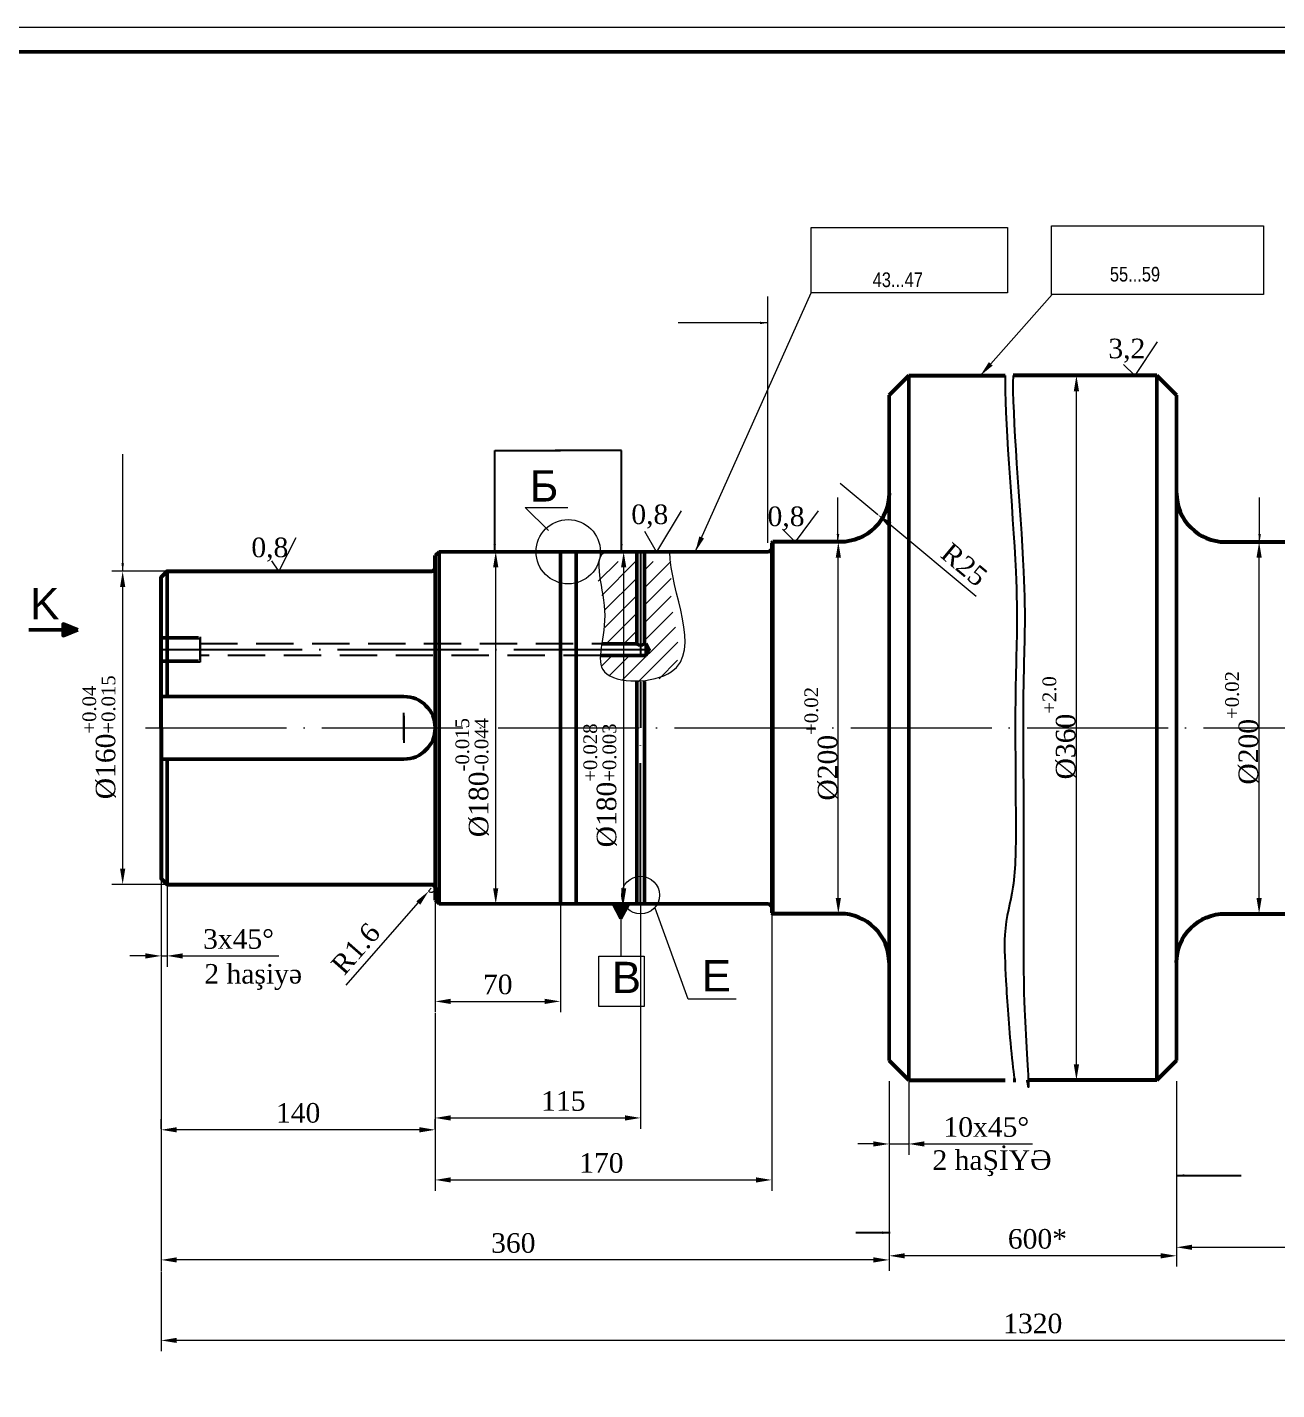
# Model space of a CAD drawing. Header units: millimetres. Extents: x -954 to 34898, y -2134 to 12006.
# Drawn here: x 11930 to 12568, y 3498 to 4194 of the extents above; entities that cross this region are included whole.
import ezdxf

# ---------------------------------------------------------------- set-up
doc = ezdxf.new("R2010")
doc.units = ezdxf.units.MM
doc.header["$LTSCALE"] = 3
for name, pattern in [('ACAD_ISO04W100', [30, 24, -3, 0, -3]), ('ACAD_ISO05W100', [33, 24, -3, 0, -3, 0, -3]), ('DASHED2', [9.525, 6.35, -3.175])]:
    doc.linetypes.add(name, pattern=pattern)
for name, color, linetype, lineweight in [('êîíòóðíàÿ', 7, 'Continuous', 53), ('îñåâûå', 101, 'ACAD_ISO04W100', 20), ('контурная', 7, 'Continuous', 50), ('невидимые', 7, 'DASHED2', 25), ('осевые', 1, 'ACAD_ISO04W100', 25), ('размеры', 80, 'ACAD_ISO05W100', 25), ('тонкая', 7, 'Continuous', 20), ('тонкий', 7, 'Continuous', 20)]:
    doc.layers.add(name, color=color, linetype=linetype, lineweight=lineweight)
doc.styles.add('s2.5v4', font='times.ttf', dxfattribs={"height": 10})
doc.styles.add('s3v2.5', font='arial.ttf', dxfattribs={"width": 0.8, "height": 7.5})
doc.styles.add('s4v4', font='arial.ttf', dxfattribs={"height": 16})
doc.dimstyles.new('s2.5v4', dxfattribs={"dimtxt": 10, "dimasz": 8, "dimexe": 5.5, "dimexo": 0.5, "dimgap": 3.5, "dimtad": 1, "dimdec": 0, "dimtxsty": 's2.5v4', "dimcen": 2.5, "dimclrd": 256, "dimclre": 1, "dimclrt": 256, "dimadec": 0, "dimazin": 0, "dimtfac": 1, "dimtdec": 0, "dimtmove": 0, "dimatfit": 3, "dimfxl": 1, "dimlwd": -1, "dimlwe": -1, "dimarcsym": 0})
doc.dimstyles.new('s3v2.5', dxfattribs={"dimtxt": 7.5, "dimasz": 4, "dimexe": 1.25, "dimexo": 0.625, "dimtad": 1, "dimtxsty": 's3v2.5', "dimcen": 1.5, "dimclrd": 6, "dimclre": 256, "dimclrt": 1, "dimadec": 0, "dimazin": 0, "dimtfac": 1, "dimtmove": 0, "dimatfit": 3, "dimfxl": 1, "dimlwd": -1, "dimlwe": -1, "dimarcsym": 0})

# ---------------------------------------------------------------- blocks, each defined once
blk = doc.blocks.new('*D691')
at = {"layer": 'Defpoints', "color": 0, "transparency": 16777216}
for p in [(12370.33, 3656.19), (12517.13, 3656.19), (12370.33, 3566.37)]:
    blk.add_point(p, dxfattribs=at)
at = {"layer": 'тонкая', "color": 1, "transparency": 16777216}
for p, q in [((12370.33, 3655.69), (12370.33, 3560.87)), ((12517.13, 3655.69), (12517.13, 3560.87))]:
    blk.add_line(p, q, dxfattribs=at)
at = {"layer": 'тонкая', "transparency": 16777216}
blk.add_line((12509.13, 3566.37), (12378.33, 3566.37), dxfattribs=at)
for points in [[(12378.33, 3567.71), (12378.33, 3565.04), (12370.33, 3566.37)], [(12509.13, 3567.71), (12509.13, 3565.04), (12517.13, 3566.37)]]:
    blk.add_solid(points, dxfattribs=at)
at = {"layer": 'тонкая', "transparency": 16777216, "insert": (12446.1, 3574.96), "char_height": 10, "attachment_point": 5, "style": 's2.5v4'}
blk.add_mtext('600*', dxfattribs=at)
blk = doc.blocks.new('*D703')
at = {"layer": 'Defpoints', "color": 0, "transparency": 16777216}
for p in [(11998.33, 3759.19), (12370.33, 3628.79), (11998.33, 3564.27)]:
    blk.add_point(p, dxfattribs=at)
at = {"layer": 'тонкий', "color": 1, "transparency": 16777216}
for p, q in [((11998.33, 3758.69), (11998.33, 3558.77)), ((12370.33, 3628.29), (12370.33, 3558.77))]:
    blk.add_line(p, q, dxfattribs=at)
at = {"layer": 'тонкий', "transparency": 16777216}
blk.add_line((12362.33, 3564.27), (12006.33, 3564.27), dxfattribs=at)
for points in [[(12006.33, 3565.6), (12006.33, 3562.93), (11998.33, 3564.27)], [(12362.33, 3565.6), (12362.33, 3562.93), (12370.33, 3564.27)]]:
    blk.add_solid(points, dxfattribs=at)
at = {"layer": 'тонкий', "transparency": 16777216, "insert": (12178.28, 3572.85), "char_height": 10, "attachment_point": 5, "style": 's2.5v4'}
blk.add_mtext('360', dxfattribs=at)
blk = doc.blocks.new('*D692')
at = {"layer": 'Defpoints', "color": 0, "transparency": 16777216}
for p in [(12345.33, 3961.19), (12364.54, 3945.19)]:
    blk.add_point(p, dxfattribs=at)
at = {"layer": 'тонкая', "transparency": 16777216}
for p, q in [((12345.33, 3961.19), (12364.54, 3945.19)), ((12414.83, 3903.28), (12370.69, 3940.07))]:
    blk.add_line(p, q, dxfattribs=at)
blk.add_solid([(12371.54, 3941.09), (12369.83, 3939.05), (12364.54, 3945.19)], dxfattribs=at)
at = {"layer": 'тонкая', "transparency": 16777216, "insert": (12408.66, 3919.61), "char_height": 10, "attachment_point": 5, "rotation": 320.19634, "style": 's2.5v4'}
blk.add_mtext('R25', dxfattribs=at)
blk = doc.blocks.new('*D704')
at = {"layer": 'Defpoints', "color": 0, "transparency": 16777216}
for p in [(11978.67, 3916.19), (12001.33, 3916.19), (12007.34, 3756.19)]:
    blk.add_point(p, dxfattribs=at)
at = {"layer": 'тонкая', "color": 1, "transparency": 16777216}
for p, q in [((12000.83, 3916.19), (11973.17, 3916.19)), ((12006.84, 3756.19), (11973.17, 3756.19))]:
    blk.add_line(p, q, dxfattribs=at)
at = {"layer": 'тонкая', "transparency": 16777216}
blk.add_line((11978.67, 3764.19), (11978.67, 3908.19), dxfattribs=at)
for points in [[(11977.33, 3908.19), (11980, 3908.19), (11978.67, 3916.19)], [(11977.33, 3764.19), (11980, 3764.19), (11978.67, 3756.19)]]:
    blk.add_solid(points, dxfattribs=at)
at = {"layer": 'тонкая', "transparency": 16777216, "insert": (11966.7, 3831.35), "char_height": 10, "attachment_point": 5, "rotation": 90, "style": 's2.5v4'}
blk.add_mtext('%%C160{\\H0.7x;\\S+0.04^ +0.015;}', dxfattribs=at)
blk = doc.blocks.new('*D709')
at = {"layer": 'Defpoints', "color": 0, "transparency": 16777216}
for p in [(12001.33, 3756.19), (11998.33, 3740.15), (12001.33, 3719.63)]:
    blk.add_point(p, dxfattribs=at)
at = {"layer": 'тонкая', "color": 1, "transparency": 16777216}
for p, q in [((12001.33, 3755.69), (12001.33, 3714.13)), ((11998.33, 3739.65), (11998.33, 3714.13))]:
    blk.add_line(p, q, dxfattribs=at)
at = {"layer": 'тонкая', "transparency": 16777216}
for p, q in [((11990.33, 3719.63), (11982.33, 3719.63)), ((11998.33, 3719.63), (12001.33, 3719.63)), ((12009.33, 3719.63), (12058.41, 3719.63))]:
    blk.add_line(p, q, dxfattribs=at)
for points in [[(11990.33, 3720.96), (11990.33, 3718.29), (11998.33, 3719.63)], [(12009.33, 3720.96), (12009.33, 3718.29), (12001.33, 3719.63)]]:
    blk.add_solid(points, dxfattribs=at)
at = {"layer": 'тонкая', "transparency": 16777216, "insert": (12037.87, 3728.21), "char_height": 10, "attachment_point": 5, "style": 's2.5v4'}
blk.add_mtext('3x45%%D', dxfattribs=at)
blk = doc.blocks.new('*D710')
at = {"layer": 'Defpoints', "color": 0, "transparency": 16777216}
for p in [(12136.33, 3754.19), (12135.01, 3752.69)]:
    blk.add_point(p, dxfattribs=at)
at = {"layer": 'тонкая', "transparency": 16777216}
for p, q in [((12136.33, 3754.19), (12135.01, 3752.69)), ((12092.83, 3704.67), (12129.74, 3746.68))]:
    blk.add_line(p, q, dxfattribs=at)
at = {"layer": 'тонкая', "color": 1, "transparency": 16777216}
blk.add_arc((12136.33, 3754.19), 2, 228.70862, 345.67606, dxfattribs=at)
at = {"layer": 'тонкая', "transparency": 16777216}
blk.add_solid([(12128.73, 3747.56), (12130.74, 3745.8), (12135.01, 3752.69)], dxfattribs=at)
at = {"layer": 'тонкая', "transparency": 16777216, "insert": (12097.75, 3723.3), "char_height": 10, "attachment_point": 5, "rotation": 48.70862, "style": 's2.5v4'}
blk.add_mtext('R1.6', dxfattribs=at)
blk = doc.blocks.new('*D711')
at = {"layer": 'Defpoints', "color": 0, "transparency": 16777216}
for p in [(12138.33, 3748.2), (12202.33, 3746.2), (12202.33, 3696.38)]:
    blk.add_point(p, dxfattribs=at)
at = {"layer": 'тонкая', "color": 1, "transparency": 16777216}
for p, q in [((12138.33, 3747.7), (12138.33, 3690.88)), ((12202.33, 3745.7), (12202.33, 3690.88))]:
    blk.add_line(p, q, dxfattribs=at)
at = {"layer": 'тонкая', "transparency": 16777216}
blk.add_line((12146.33, 3696.38), (12194.33, 3696.38), dxfattribs=at)
for points in [[(12146.33, 3697.72), (12146.33, 3695.05), (12138.33, 3696.38)], [(12194.33, 3697.72), (12194.33, 3695.05), (12202.33, 3696.38)]]:
    blk.add_solid(points, dxfattribs=at)
at = {"layer": 'тонкая', "transparency": 16777216, "insert": (12170.33, 3704.99), "char_height": 10, "attachment_point": 5, "style": 's2.5v4'}
blk.add_mtext('70', dxfattribs=at)
blk = doc.blocks.new('*D712')
at = {"layer": 'Defpoints', "color": 0, "transparency": 16777216}
for p in [(12243.33, 3746.2), (12138.33, 3690.88), (12243.33, 3636.82)]:
    blk.add_point(p, dxfattribs=at)
at = {"layer": 'тонкая', "color": 1, "transparency": 16777216}
for p, q in [((12243.33, 3745.7), (12243.33, 3631.32)), ((12138.33, 3690.38), (12138.33, 3631.32))]:
    blk.add_line(p, q, dxfattribs=at)
at = {"layer": 'тонкая', "transparency": 16777216}
blk.add_line((12146.33, 3636.82), (12235.33, 3636.82), dxfattribs=at)
for points in [[(12146.33, 3638.16), (12146.33, 3635.49), (12138.33, 3636.82)], [(12235.33, 3638.16), (12235.33, 3635.49), (12243.33, 3636.82)]]:
    blk.add_solid(points, dxfattribs=at)
at = {"layer": 'тонкая', "transparency": 16777216, "insert": (12203.84, 3645.41), "char_height": 10, "attachment_point": 5, "style": 's2.5v4'}
blk.add_mtext('115', dxfattribs=at)
blk = doc.blocks.new('*D693')
at = {"layer": 'Defpoints', "color": 0, "transparency": 16777216}
for p in [(12310.33, 3741.69), (12138.33, 3657.88), (12310.33, 3605.14)]:
    blk.add_point(p, dxfattribs=at)
at = {"layer": 'тонкая', "color": 1, "transparency": 16777216}
for p, q in [((12310.33, 3741.19), (12310.33, 3599.64)), ((12138.33, 3657.38), (12138.33, 3599.64))]:
    blk.add_line(p, q, dxfattribs=at)
at = {"layer": 'тонкая', "transparency": 16777216}
blk.add_line((12146.33, 3605.14), (12302.33, 3605.14), dxfattribs=at)
for points in [[(12146.33, 3606.48), (12146.33, 3603.81), (12138.33, 3605.14)], [(12302.33, 3606.48), (12302.33, 3603.81), (12310.33, 3605.14)]]:
    blk.add_solid(points, dxfattribs=at)
at = {"layer": 'тонкая', "transparency": 16777216, "insert": (12223.27, 3613.75), "char_height": 10, "attachment_point": 5, "style": 's2.5v4'}
blk.add_mtext('170', dxfattribs=at)
blk = doc.blocks.new('*D694')
at = {"layer": 'Defpoints', "color": 0, "transparency": 16777216}
for p in [(11998.33, 3630.77), (11998.33, 3630.77), (12138.33, 3630.77)]:
    blk.add_point(p, dxfattribs=at)
at = {"layer": 'тонкая', "color": 1, "transparency": 16777216}
for p, q in [((11998.33, 3631.27), (11998.33, 3636.27)), ((12138.33, 3631.27), (12138.33, 3636.27))]:
    blk.add_line(p, q, dxfattribs=at)
at = {"layer": 'тонкая', "transparency": 16777216}
blk.add_line((12130.33, 3630.77), (12006.33, 3630.77), dxfattribs=at)
for points in [[(12006.33, 3632.1), (12006.33, 3629.43), (11998.33, 3630.77)], [(12130.33, 3632.1), (12130.33, 3629.43), (12138.33, 3630.77)]]:
    blk.add_solid(points, dxfattribs=at)
at = {"layer": 'тонкая', "transparency": 16777216, "insert": (12068.33, 3639.35), "char_height": 10, "attachment_point": 5, "style": 's2.5v4'}
blk.add_mtext('140', dxfattribs=at)
blk = doc.blocks.new('*D713')
at = {"layer": 'Defpoints', "color": 0, "transparency": 16777216}
for p in [(12235.96, 3926.19), (12234.37, 3746.2), (12234.66, 3746.2)]:
    blk.add_point(p, dxfattribs=at)
at = {"layer": 'тонкая', "color": 1, "transparency": 16777216}
for p, q in [((12235.46, 3926.19), (12229.16, 3926.19)), ((12234.87, 3746.2), (12240.16, 3746.2))]:
    blk.add_line(p, q, dxfattribs=at)
at = {"layer": 'тонкая', "transparency": 16777216}
blk.add_line((12234.66, 3918.19), (12234.66, 3754.2), dxfattribs=at)
for points in [[(12233.33, 3918.19), (12236, 3918.19), (12234.66, 3926.19)], [(12233.33, 3754.2), (12236, 3754.2), (12234.66, 3746.2)]]:
    blk.add_solid(points, dxfattribs=at)
at = {"layer": 'тонкая', "transparency": 16777216, "insert": (12222.7, 3806.75), "char_height": 10, "attachment_point": 5, "rotation": 90, "style": 's2.5v4'}
blk.add_mtext('%%C180{\\H0.7x;\\S+0.028^ +0.003;}', dxfattribs=at)
blk = doc.blocks.new('*D714')
at = {"layer": 'Defpoints', "color": 0, "transparency": 16777216}
for p in [(12328.08, 3931.19), (12344.36, 3931.19), (12328.08, 3741.19)]:
    blk.add_point(p, dxfattribs=at)
at = {"layer": 'тонкая', "color": 1, "transparency": 16777216}
for p, q in [((12328.58, 3931.19), (12349.86, 3931.19)), ((12328.58, 3741.19), (12349.86, 3741.19))]:
    blk.add_line(p, q, dxfattribs=at)
at = {"layer": 'тонкая', "transparency": 16777216}
blk.add_line((12344.36, 3749.19), (12344.36, 3923.19), dxfattribs=at)
for points in [[(12343.03, 3923.19), (12345.69, 3923.19), (12344.36, 3931.19)], [(12343.03, 3749.19), (12345.69, 3749.19), (12344.36, 3741.19)]]:
    blk.add_solid(points, dxfattribs=at)
at = {"layer": 'тонкая', "transparency": 16777216, "insert": (12335.64, 3828.03), "char_height": 10, "attachment_point": 5, "rotation": 90, "style": 's2.5v4'}
blk.add_mtext('%%C200{\\H0.7x;\\S+0.02^ ;}', dxfattribs=at)
blk = doc.blocks.new('*D715')
at = {"layer": 'Defpoints', "color": 0, "transparency": 16777216}
for p in [(12169.17, 3926.19), (12169.29, 3926.19), (12169.17, 3746.2)]:
    blk.add_point(p, dxfattribs=at)
at = {"layer": 'тонкая', "color": 1, "transparency": 16777216}
for p, q in [((12169.67, 3926.19), (12174.79, 3926.19)), ((12169.67, 3746.2), (12174.79, 3746.2))]:
    blk.add_line(p, q, dxfattribs=at)
at = {"layer": 'тонкая', "transparency": 16777216}
blk.add_line((12169.29, 3754.2), (12169.29, 3918.19), dxfattribs=at)
for points in [[(12167.96, 3918.19), (12170.62, 3918.19), (12169.29, 3926.19)], [(12167.96, 3754.2), (12170.62, 3754.2), (12169.29, 3746.2)]]:
    blk.add_solid(points, dxfattribs=at)
at = {"layer": 'тонкая', "transparency": 16777216, "insert": (12157.33, 3810.74), "char_height": 10, "attachment_point": 5, "rotation": 90, "style": 's2.5v4'}
blk.add_mtext('%%C180{\\H0.7x;\\S-0.015^ -0.044;}', dxfattribs=at)
blk = doc.blocks.new('*D717')
at = {"layer": 'Defpoints', "color": 0, "transparency": 16777216}
for p in [(12452.46, 4016.19), (12466.03, 4016.19), (12452.46, 3656.19)]:
    blk.add_point(p, dxfattribs=at)
at = {"layer": 'тонкая', "color": 1, "transparency": 16777216}
for p, q in [((12452.96, 4016.19), (12471.53, 4016.19)), ((12452.96, 3656.19), (12471.53, 3656.19))]:
    blk.add_line(p, q, dxfattribs=at)
at = {"layer": 'тонкая', "transparency": 16777216}
blk.add_line((12466.03, 3664.19), (12466.03, 4008.19), dxfattribs=at)
for points in [[(12464.69, 4008.19), (12467.36, 4008.19), (12466.03, 4016.19)], [(12464.69, 3664.19), (12467.36, 3664.19), (12466.03, 3656.19)]]:
    blk.add_solid(points, dxfattribs=at)
at = {"layer": 'тонкая', "transparency": 16777216, "insert": (12457.31, 3836.19), "char_height": 10, "attachment_point": 5, "rotation": 90, "style": 's2.5v4'}
blk.add_mtext('%%C360{\\H0.7x;\\S+2.0^ ;}', dxfattribs=at)
blk = doc.blocks.new('*D720')
at = {"layer": 'Defpoints', "color": 0, "transparency": 16777216}
for p in [(12559.38, 3931.19), (12559.38, 3931.19), (12559.38, 3741.19)]:
    blk.add_point(p, dxfattribs=at)
at = {"layer": 'тонкая', "color": 1, "transparency": 16777216}
for p, q in [((12558.88, 3931.19), (12553.88, 3931.19)), ((12558.88, 3741.19), (12553.88, 3741.19))]:
    blk.add_line(p, q, dxfattribs=at)
at = {"layer": 'тонкая', "transparency": 16777216}
blk.add_line((12559.38, 3749.19), (12559.38, 3923.19), dxfattribs=at)
for points in [[(12558.05, 3923.19), (12560.72, 3923.19), (12559.38, 3931.19)], [(12558.05, 3749.19), (12560.72, 3749.19), (12559.38, 3741.19)]]:
    blk.add_solid(points, dxfattribs=at)
at = {"layer": 'тонкая', "transparency": 16777216, "insert": (12550.67, 3836.19), "char_height": 10, "attachment_point": 5, "rotation": 90, "style": 's2.5v4'}
blk.add_mtext('%%C200{\\H0.7x;\\S+0.02^ ;}', dxfattribs=at)
blk = doc.blocks.new('*D699')
at = {"layer": 'Defpoints', "color": 0, "transparency": 16777216}
for p in [(12889.13, 3634.43), (12517.13, 3601.89), (12889.13, 3570.72)]:
    blk.add_point(p, dxfattribs=at)
at = {"layer": 'тонкая', "color": 1, "transparency": 16777216}
for p, q in [((12889.13, 3633.93), (12889.13, 3565.22)), ((12517.13, 3601.39), (12517.13, 3565.22))]:
    blk.add_line(p, q, dxfattribs=at)
at = {"layer": 'тонкая', "transparency": 16777216}
blk.add_line((12525.13, 3570.72), (12881.13, 3570.72), dxfattribs=at)
for points in [[(12525.13, 3572.05), (12525.13, 3569.39), (12517.13, 3570.72)], [(12881.13, 3572.05), (12881.13, 3569.39), (12889.13, 3570.72)]]:
    blk.add_solid(points, dxfattribs=at)
at = {"layer": 'тонкая', "transparency": 16777216, "insert": (12703.13, 3579.31), "char_height": 10, "attachment_point": 5, "style": 's2.5v4'}
blk.add_mtext('360', dxfattribs=at)
blk = doc.blocks.new('*D700')
at = {"layer": 'Defpoints', "color": 0, "transparency": 16777216}
for p in [(12889.13, 3565.22), (11998.33, 3558.77), (11998.33, 3523.14)]:
    blk.add_point(p, dxfattribs=at)
at = {"layer": 'тонкая', "color": 1, "transparency": 16777216}
for p, q in [((11998.33, 3558.27), (11998.33, 3517.64)), ((12889.13, 3564.72), (12889.13, 3517.64))]:
    blk.add_line(p, q, dxfattribs=at)
at = {"layer": 'тонкая', "transparency": 16777216}
blk.add_line((12881.13, 3523.14), (12006.33, 3523.14), dxfattribs=at)
for points in [[(12006.33, 3524.47), (12006.33, 3521.81), (11998.33, 3523.14)], [(12881.13, 3524.47), (12881.13, 3521.81), (12889.13, 3523.14)]]:
    blk.add_solid(points, dxfattribs=at)
at = {"layer": 'тонкая', "transparency": 16777216, "insert": (12443.73, 3531.73), "char_height": 10, "attachment_point": 5, "style": 's2.5v4'}
blk.add_mtext('1320', dxfattribs=at)
blk = doc.blocks.new('*D739')
at = {"layer": 'Defpoints', "color": 0, "transparency": 16777216}
for p in [(12380.33, 3656.19), (12370.33, 3640.1), (12380.33, 3623.53)]:
    blk.add_point(p, dxfattribs=at)
at = {"layer": 'тонкая', "color": 1, "transparency": 16777216}
for p, q in [((12380.33, 3655.69), (12380.33, 3618.03)), ((12370.33, 3639.6), (12370.33, 3618.03))]:
    blk.add_line(p, q, dxfattribs=at)
at = {"layer": 'тонкая', "transparency": 16777216}
for p, q in [((12362.33, 3623.53), (12354.33, 3623.53)), ((12370.33, 3623.53), (12380.33, 3623.53)), ((12388.33, 3623.53), (12443.66, 3623.53))]:
    blk.add_line(p, q, dxfattribs=at)
for points in [[(12362.33, 3624.87), (12362.33, 3622.2), (12370.33, 3623.53)], [(12388.33, 3624.87), (12388.33, 3622.2), (12380.33, 3623.53)]]:
    blk.add_solid(points, dxfattribs=at)
at = {"layer": 'тонкая', "transparency": 16777216, "insert": (12420, 3632.12), "char_height": 10, "attachment_point": 5, "style": 's2.5v4'}
blk.add_mtext('10x45%%D', dxfattribs=at)

msp = doc.modelspace()

# ---------------------------------------------------------------- hatches: boundary and pattern name
at = {"layer": 'контурная'}
h = msp.add_hatch(color=256, dxfattribs=at)
h.paths.add_polyline_path([(11955.711, 3886.264), (11948.211, 3886.264), (11948.211, 3883.264)])
h.paths.add_polyline_path([(11948.211, 3889.264), (11948.211, 3886.264), (11955.711, 3886.264)])
h = msp.add_hatch(color=256, dxfattribs=at)
h.paths.add_polyline_path([(12237.246, 3746.202), (12233.246, 3746.202), (12233.246, 3738.702)])
h.paths.add_polyline_path([(12233.246, 3746.202), (12229.246, 3746.202), (12233.246, 3738.702)])
at = {"layer": 'тонкая'}
h = msp.add_hatch(dxfattribs=at)
h.set_pattern_fill('ANSI31', color=256, scale=2, style=0)
h.set_pattern_definition([(45, (6595.312, 3879.394), (-4.490128, 4.490128), [])])
edge = h.paths.add_edge_path()
edge.add_line((12241.334, 3921.195), (12224.929, 3921.195))
edge.add_spline(control_points=[(12224.929, 3921.195), (12216.582, 3921.195), (12227.449, 3900.078), (12224.702, 3884.096), (12223.849, 3879.195)], knot_values=[0, 0, 0, 0, 25.0419203, 38.9307486, 38.9307486, 38.9307486, 38.9307486], degree=3, periodic=0)
edge.add_line((12223.849, 3879.195), (12241.334, 3879.195))
edge.add_line((12241.334, 3879.195), (12241.334, 3921.195))
edge = h.paths.add_edge_path()
edge.add_line((12248.206, 3876.195), (12246.579, 3873.195))
edge.add_line((12246.579, 3873.195), (12222.954, 3873.195))
edge.add_spline(control_points=[(12222.954, 3873.195), (12222.643, 3869.79), (12223.926, 3858.475), (12274.73, 3857.068), (12259.01, 3890.148), (12259.01, 3902.824)], knot_values=[45.0510726, 45.0510726, 45.0510726, 45.0510726, 56.3990761, 90.4793422, 128.5082205, 128.5082205, 128.5082205, 128.5082205], degree=3, periodic=0)
edge.add_spline(control_points=[(12259.01, 3902.824), (12259.01, 3902.824), (12259.01, 3902.824), (12259.01, 3902.824)], knot_values=[128.5082205, 128.5082205, 128.5082205, 128.5082205, 128.5082351, 128.5082351, 128.5082351, 128.5082351], degree=3, periodic=0)
edge.add_spline(control_points=[(12259.01, 3902.824), (12259.01, 3896.701), (12259.01, 3927.318), (12259.01, 3921.195)], knot_values=[0.0000146, 0.0000146, 0.0000146, 0.0000146, 18.3701832, 18.3701832, 18.3701832, 18.3701832], degree=3, periodic=0)
edge.add_line((12259.01, 3921.195), (12245.334, 3921.195))
edge.add_line((12245.334, 3921.195), (12245.334, 3879.195))
edge.add_line((12245.334, 3879.195), (12246.579, 3879.195))
edge.add_line((12246.579, 3879.195), (12248.206, 3876.195))

# ---------------------------------------------------------------- linework, layer by layer
at = {"color": 0, "linetype": 'ByBlock', "lineweight": -2}
for points in [[(12429.681, 4016.195), (12428.863, 3998.068), (12437.207, 3908.17), (12434.256, 3860.076), (12435.116, 3800.641), (12434.992, 3753.591), (12428.373, 3735.892), (12430.185, 3704.262), (12431.544, 3679.688), (12434.345, 3656.195), (12434.345, 3656.195)], [(12433.681, 4016.195), (12432.863, 3998.068), (12441.207, 3908.17), (12438.256, 3860.076), (12439.116, 3800.641), (12438.992, 3753.591), (12439.013, 3724.393), (12439.009, 3693.385), (12442.562, 3643.236), (12440.84, 3656.195), (12440.84, 3656.195)]]:
    msp.add_open_spline(points, degree=3, knots=[31.2543241, 31.2543241, 31.2543241, 31.2543241, 100.0304332, 154.1563538, 227.2994893, 263.8710571, 296.0540366, 317.9969777, 347.2542311, 360, 360, 360, 360], dxfattribs=at)
at = {"layer": 'êîíòóðíàÿ'}
for points in [[(12380.335, 4016.195), (12429.681, 4016.195)], [(12507.135, 4016.195), (12433.681, 4016.195)], [(12310.334, 3929.195), (12310.334, 3744.202)], [(12380.335, 3656.195), (12429.681, 3656.195)], [(12433.681, 3656.195), (12435.01, 3656.195)], [(12507.135, 3656.195), (12441.471, 3656.195)], [(12453.789, 3656.195), (12452.46, 3656.195)]]:
    msp.add_lwpolyline(points, dxfattribs=at)
for points in [[(12370.335, 3956.195, -0.4142136), (12345.335, 3931.195), (12310.834, 3931.195)], [(12517.135, 3956.195, 0.4142136), (12542.135, 3931.195), (12576.635, 3931.195)], [(11998.335, 3836.195), (11998.335, 3913.195), (12001.335, 3916.195), (12136.334, 3916.195, 0.4142136), (12138.334, 3918.195), (12138.334, 3924.195)], [(11998.335, 3836.195), (11998.335, 3759.195), (12001.335, 3756.195), (12136.334, 3756.195, -0.4142136), (12138.334, 3754.195), (12138.334, 3748.202)], [(12370.335, 3716.195, 0.4142136), (12345.335, 3741.195), (12310.834, 3741.195)], [(12517.135, 3716.195, -0.4142136), (12542.135, 3741.195), (12576.635, 3741.195)]]:
    msp.add_lwpolyline(points, format="xyb", dxfattribs=at)
at = {"layer": 'îñåâûå'}
msp.add_line((11990.335, 3836.195), (12897.135, 3836.195), dxfattribs=at)
at = {"layer": 'контурная'}
for p, q in [((12380.335, 4016.195), (12370.335, 4006.195)), ((12380.335, 3656.195), (12380.335, 4016.195)), ((12507.135, 3656.195), (12507.135, 4016.195)), ((12507.135, 4016.195), (12517.135, 4006.195)), ((12370.335, 4006.195), (12370.335, 3836.195)), ((12517.135, 4006.195), (12517.135, 3836.195)), ((12310.334, 3930.695), (12310.834, 3931.195)), ((12310.334, 3929.195), (12310.334, 3930.695)), ((12310.834, 3931.195), (12310.834, 3741.195)), ((12138.334, 3924.195), (12140.334, 3926.195)), ((12308.334, 3926.195), (12140.334, 3926.195)), ((12140.334, 3926.195), (12140.334, 3746.202)), ((12165.334, 3926.195), (12198.334, 3926.195)), ((12171.66, 3926.195), (12204.66, 3926.195)), ((12193.279, 3926.195), (12201.279, 3926.195)), ((12202.334, 3926.195), (12202.334, 3841.195)), ((12202.334, 3926.195), (12210.334, 3926.195)), ((12204.66, 3926.195), (12212.66, 3926.195)), ((12210.334, 3926.195), (12210.334, 3841.195)), ((12238.279, 3926.195), (12236.279, 3926.195)), ((12238.279, 3926.195), (12240.279, 3926.195)), ((12241.334, 3926.195), (12241.334, 3879.195)), ((12245.334, 3926.195), (12245.334, 3879.195)), ((12001.335, 3916.195), (12001.335, 3852.195)), ((12138.334, 3918.195), (12138.334, 3836.195)), ((11955.711, 3886.264), (11930.711, 3886.264)), ((12246.143, 3879.214), (12245.334, 3879.168)), ((12246.143, 3873.214), (12246.143, 3879.214)), ((12222.956, 3873.214), (12246.143, 3873.214)), ((12370.335, 3872.332), (12370.335, 3872.332)), ((12517.135, 3872.332), (12517.135, 3872.332)), ((12241.334, 3859.697), (12241.334, 3836.195)), ((12245.334, 3859.844), (12245.334, 3836.195)), ((12122.334, 3852.195), (11998.335, 3852.195)), ((12202.334, 3746.202), (12202.334, 3841.195)), ((12210.334, 3746.202), (12210.334, 3841.195)), ((12138.334, 3754.195), (12138.334, 3836.195)), ((12241.334, 3746.202), (12241.334, 3836.195)), ((12245.334, 3746.202), (12245.334, 3836.195)), ((12370.335, 3666.195), (12370.335, 3836.195)), ((12517.135, 3666.195), (12517.135, 3836.195)), ((12122.334, 3820.195), (11998.335, 3820.195)), ((12001.335, 3756.195), (12001.335, 3820.195)), ((12138.334, 3748.202), (12140.334, 3746.202)), ((12140.334, 3746.202), (12308.334, 3746.202)), ((12233.246, 3738.702), (12229.246, 3746.202)), ((12233.246, 3738.702), (12237.246, 3746.202)), ((12249.362, 3746.202), (12247.362, 3746.202)), ((12310.334, 3744.202), (12310.334, 3741.695)), ((12310.334, 3741.695), (12310.834, 3741.195)), ((12380.335, 3656.195), (12370.335, 3666.195)), ((12507.135, 3656.195), (12517.135, 3666.195))]:
    msp.add_line(p, q, dxfattribs=at)
msp.add_lwpolyline([(11540.553, 4181.723), (12963.053, 4181.723), (12963.053, 3156.723), (11540.553, 3156.723), (11540.553, 4181.723)], close=True, dxfattribs=at)
for points in [[(11955.711, 3886.264), (11948.211, 3886.264), (11948.211, 3889.264), (11955.711, 3886.264)], [(11955.711, 3886.264), (11948.211, 3886.264), (11948.211, 3883.264), (11955.711, 3886.264)], [(12223.849, 3879.168), (12241.334, 3879.168)], [(12246.143, 3873.214), (12247.77, 3876.214), (12246.143, 3879.214)]]:
    msp.add_lwpolyline(points, dxfattribs=at)
for centre, radius, start, end in [((12308.334, 3928.195), 2, 270, 0), ((12243.334, 3881.797), 3.303, 232.73881, 307.26119), ((12122.334, 3836.195), 16, 0, 90), ((12122.334, 3836.195), 16, 270, 0), ((12308.334, 3744.202), 2, 0, 90)]:
    msp.add_arc(centre, radius, start, end, dxfattribs=at)
at = {"layer": 'невидимые'}
for points in [[(11998.335, 3876.195), (11998.335, 3882.695), (12018.335, 3882.695), (12018.335, 3869.695), (11998.335, 3869.695), (11998.335, 3870.695), (12018.335, 3870.695), (12018.335, 3881.695), (11998.335, 3881.695)], [(12018.335, 3879.214), (12240.899, 3879.214)], [(12222.956, 3873.214), (12018.335, 3873.214)]]:
    msp.add_lwpolyline(points, dxfattribs=at)
at = {"layer": 'осевые'}
for p, q in [((12243.334, 3926.195), (12243.334, 3873.195)), ((11998.335, 3876.214), (12247.77, 3876.214)), ((12243.334, 3859.722), (12243.334, 3836.195)), ((12122.334, 3830.111), (12122.334, 3843.782)), ((12122.334, 3842.278), (12122.334, 3828.607)), ((12243.334, 3746.202), (12243.334, 3836.195))]:
    msp.add_line(p, q, dxfattribs=at)
at = {"layer": 'тонкая'}
msp.add_line((12233.246, 3746.202), (12233.246, 3719.523), dxfattribs=at)
for points in [[(11490.553, 4194.223), (12975.553, 4194.223), (12975.553, 3144.223), (11490.553, 3144.223), (11490.553, 4194.223)], [(12233.246, 3746.202), (12233.246, 3738.702), (12237.246, 3746.202)], [(12292.173, 3697.564), (12267.595, 3697.564), (12250.714, 3743.946)]]:
    msp.add_lwpolyline(points, dxfattribs=at)
msp.add_lwpolyline([(12221.946, 3719.523), (12245.212, 3719.523), (12245.212, 3693.844), (12221.946, 3693.844)], close=True, dxfattribs=at)
msp.add_circle((12243.334, 3750.695), 9.646, dxfattribs=at)
at = {"layer": 'тонкая', "start_tangent": (-1, 0), "end_tangent": (0, 1)}
msp.add_spline([(12227.31, 3926.195), (12224.929, 3896.153), (12224.929, 3864.796), (12259.01, 3864.796), (12258.258, 3926.195)], degree=3, dxfattribs=at)
at = {"layer": 'тонкий'}
msp.add_line((12308.334, 3930.695), (12308.334, 4056.662), dxfattribs=at)
for points in [[(12330.423, 4091.902), (12430.887, 4091.902), (12430.887, 4058.467), (12330.423, 4058.467)], [(12453.213, 4092.698), (12561.65, 4092.698), (12561.65, 4057.671), (12453.213, 4057.671)]]:
    msp.add_lwpolyline(points, close=True, dxfattribs=at)
for points in [[(12507.205, 4033.437), (12495.817, 4016.195), (12490.133, 4021.88)], [(12196.248, 3936.952), (12184.372, 3948.828), (12206.212, 3948.828)], [(12263.973, 3947.11), (12251.406, 3926.195), (12245.439, 3936.53)], [(12334.121, 3947.128), (12322.335, 3931.195), (12315.856, 3937.673)], [(12067.102, 3933.224), (12058.389, 3916.195), (12054.814, 3921.523)]]:
    msp.add_lwpolyline(points, dxfattribs=at)
msp.add_circle((12206.334, 3926.195), 16.424, dxfattribs=at)

# ---------------------------------------------------------------- texts
at = {"layer": 'контурная', "style": 's4v4'}
for s, p in [('K', (11931.392, 3891.708)), ('В', (12228.656, 3700.626)), ('E', (12274.615, 3701.51))]:
    msp.add_text(s, height=16, dxfattribs=at).set_placement(p)
at = {"layer": 'тонкая', "style": 's2.5v4'}
for s, p in [('2 haşiyə', (12020.405, 3705.48)), ('2 haŞİYƏ', (12392.467, 3610.301))]:
    msp.add_text(s, height=10, dxfattribs=at).set_placement(p)
at = {"layer": 'тонкий', "style": 's3v2.5', "width": 0.8}
for s, p in [('43...47', (12361.921, 4061.443)), ('55...59', (12483.132, 4064.274))]:
    msp.add_text(s, height=7.5, dxfattribs=at).set_placement(p)
at = {"layer": 'тонкий'}
for s, height, style, p in [('3,2', 10, 's2.5v4', (12482.347, 4025.073)), ('Б', 16, 's4v4', (12186.623, 3951.846)), ('0,8', 10, 's2.5v4', (12238.582, 3940.311)), ('0,8', 10, 's2.5v4', (12308.204, 3939.277)), ('0,8', 10, 's2.5v4', (12044.426, 3923.4))]:
    msp.add_text(s, height=height, dxfattribs=dict(at, style=style)).set_placement(p)

# ---------------------------------------------------------------- dimensions: what is measured, and where the dimension line sits
at = {"layer": 'тонкая'}
for base, p1, p2, text, picture, middle in [((12466.025, 4016.195), (12452.46, 3656.195), (12452.46, 4016.195), '%%C360{\\H0.7x;\\S+2.0^ ;}', '*D717', (12466.025, 3836.195)), ((12344.36, 3931.195), (12328.085, 3741.195), (12328.085, 3931.195), '%%C200{\\H0.7x;\\S+0.02^ ;}', '*D714', (12344.36, 3828.034)), ((12169.289, 3926.195), (12169.166, 3746.202), (12169.166, 3926.195), '%%C180{\\H0.7x;\\S-0.015^ -0.044;}', '*D715', (12169.289, 3810.744)), ((12234.663, 3746.202), (12235.96, 3926.195), (12234.365, 3746.202), '%%C180{\\H0.7x;\\S+0.028^ +0.003;}', '*D713', (12234.663, 3806.747)), ((11978.667, 3916.195), (12007.336, 3756.195), (12001.335, 3916.195), '%%C160{\\H0.7x;\\S+0.04^ +0.015;}', '*D704', (11978.667, 3831.35))]:
    dim = msp.add_linear_dim(base=base, p1=p1, p2=p2, angle=90, text=text, dimstyle='s2.5v4', dxfattribs=at)
    dim.commit()
    dim.dimension.update_dxf_attribs({"geometry": picture, "text_midpoint": middle, "dimtype": 160})
dim = msp.add_radius_dim(center=(12345.335, 3961.195), mpoint=(12364.541, 3945.191), dimstyle='s2.5v4', dxfattribs=at)
dim.commit()
dim.dimension.update_dxf_attribs({"geometry": '*D692', "text_midpoint": (12403.161, 3913.01), "dimtype": 164})
dim = msp.add_linear_dim(base=(12559.385, 3931.195), p1=(12559.385, 3741.195), p2=(12559.385, 3931.195), angle=90, text='%%C200{\\H0.7x;\\S+0.02^ ;}', dimstyle='s2.5v4', dxfattribs=at)
dim.commit()
dim.dimension.update_dxf_attribs({"geometry": '*D720', "text_midpoint": (12550.669, 3836.195)})
for base, p1, p2, text, picture, middle in [((12001.335, 3719.626), (11998.335, 3740.147), (12001.335, 3756.195), '3x45%%D', '*D709', (12037.872, 3728.213)), ((12202.334, 3696.384), (12138.334, 3748.202), (12202.334, 3746.202), '70', '*D711', (12170.334, 3704.985)), ((12380.335, 3623.533), (12370.335, 3640.102), (12380.335, 3656.195), '<>x45%%D', '*D739', (12419.997, 3632.119)), ((11998.335, 3630.767), (12138.334, 3630.767), (11998.335, 3630.767), '140', '*D694', (12068.335, 3639.353)), ((12889.135, 3570.72), (12517.135, 3601.888), (12889.135, 3634.434), '360', '*D699', (12703.135, 3579.306)), ((11998.335, 3523.14), (12889.135, 3565.22), (11998.335, 3558.768), '1320', '*D700', (12443.735, 3531.726))]:
    dim = msp.add_linear_dim(base=base, p1=p1, p2=p2, text=text, dimstyle='s2.5v4', dxfattribs=at)
    dim.commit()
    dim.dimension.update_dxf_attribs({"geometry": picture, "text_midpoint": middle})
dim = msp.add_radius_dim(center=(12136.334, 3754.195), mpoint=(12135.015, 3752.692), text='R1.6', dimstyle='s2.5v4', dxfattribs=at)
dim.commit()
dim.dimension.update_dxf_attribs({"geometry": '*D710', "text_midpoint": (12104.213, 3717.62), "dimtype": 164})
for base, p1, p2, text, picture, middle in [((12243.334, 3636.825), (12138.334, 3690.884), (12243.334, 3746.202), '115', '*D712', (12203.84, 3636.825)), ((12310.334, 3605.145), (12138.334, 3657.881), (12310.334, 3741.695), '170', '*D693', (12223.27, 3605.145)), ((12370.335, 3566.375), (12517.135, 3656.195), (12370.335, 3656.195), '600*', '*D691', (12446.096, 3566.375))]:
    dim = msp.add_linear_dim(base=base, p1=p1, p2=p2, text=text, dimstyle='s2.5v4', dxfattribs=at)
    dim.commit()
    dim.dimension.update_dxf_attribs({"geometry": picture, "text_midpoint": middle, "dimtype": 160})
at = {"layer": 'тонкий'}
dim = msp.add_linear_dim(base=(11998.335, 3564.268), p1=(12370.335, 3628.791), p2=(11998.335, 3759.195), text='360', dimstyle='s2.5v4', dxfattribs=at)
dim.commit()
dim.dimension.update_dxf_attribs({"geometry": '*D703', "text_midpoint": (12178.275, 3564.268), "dimtype": 160})

# ---------------------------------------------------------------- leaders
at = {"layer": 'размеры'}
for points in [[(12168.766, 3926.195), (12168.766, 3977.981), (12202.34, 3977.981)], [(12233.544, 3926.195), (12233.544, 3977.981), (12199.668, 3977.981)], [(12517.135, 3607.388), (12550.292, 3607.388)], [(12370.93, 3578.17), (12353.393, 3578.17)]]:
    msp.add_leader(points, dimstyle='s3v2.5', override={"dimgap": 0.625, "dimtad": 0}, dxfattribs=at)
at = {"layer": 'тонкий'}
for points, dimstyle, override in [([(12271.275, 3926.195), (12330.423, 4058.467)], 's2.5v4', {"dimgap": 4, "dimtad": 0}), ([(12416.943, 4016.195), (12453.63, 4057.671)], 's2.5v4', {"dimgap": 4, "dimtad": 0}), ([(12308.279, 4043.122), (12262.593, 4043.122)], 's3v2.5', {"dimgap": 0.625, "dimtad": 0}), ([(11978.69, 3916.195), (11978.69, 3976.084)], 's3v2.5', {"dimgap": 0.625, "dimtad": 0}), ([(12344.184, 3931.195), (12344.184, 3953.853)], 's3v2.5', {"dimgap": 0.625, "dimtad": 0}), ([(12559.635, 3931.195), (12559.635, 3953.853)], 's3v2.5', {"dimgap": 0.625, "dimtad": 0})]:
    msp.add_leader(points, dimstyle=dimstyle, override=override, dxfattribs=at)

doc.saveas('drawing.dxf')
